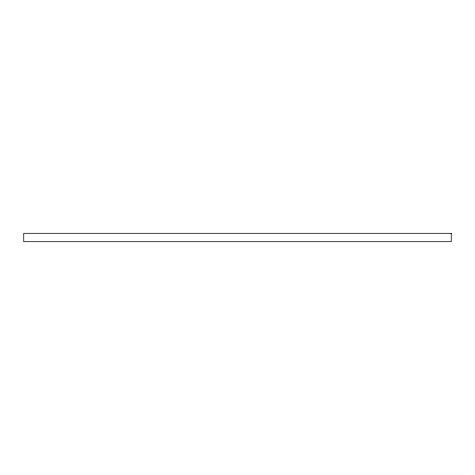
<?xml version="1.0" encoding="UTF-8"?>
<svg xmlns="http://www.w3.org/2000/svg" width="475" height="475" viewBox="0 0 475 475"><rect width="100%" height="100%" fill="white"/><g stroke="black" fill="none" stroke-linecap="round" stroke-linejoin="round"><path stroke-width="0.71" d="M451.25 233.302L23.75 233.302L23.75 241.698L451.25 241.698L451.25 233.302"/></g></svg>
